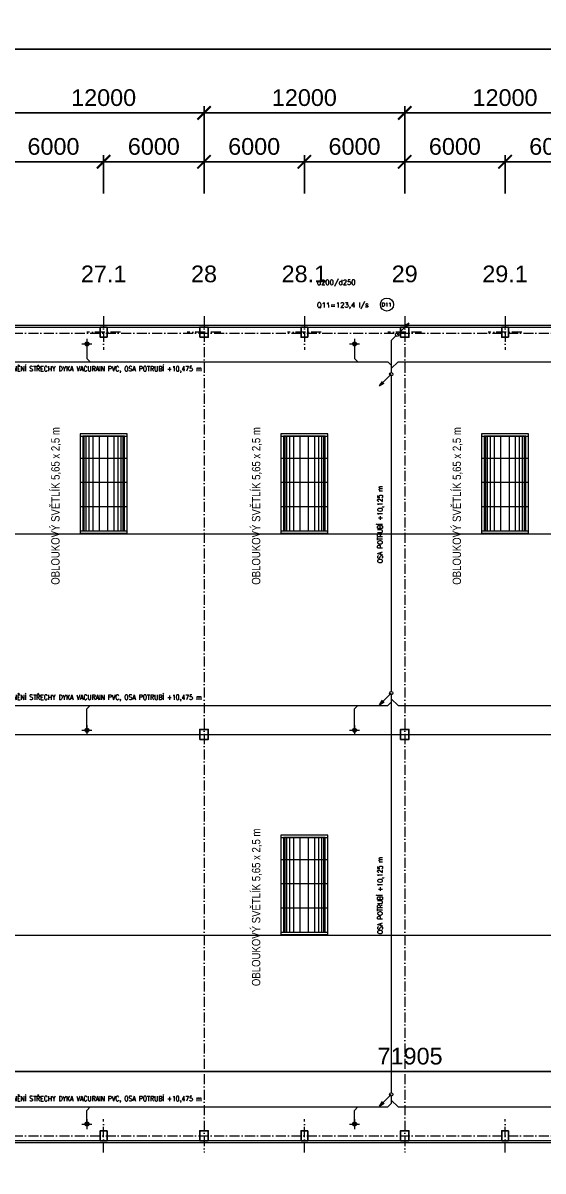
# Model space of a CAD drawing. Header units: millimetres. Extents: x 325046 to 1268204, y 1875583 to 2761998.
# Drawn here: x 1019254 to 1050350, y 1954128 to 2022778 of the extents above; entities that cross this region are included whole.
import ezdxf
from ezdxf.enums import TextEntityAlignment as Align

# ---------------------------------------------------------------- set-up
doc = ezdxf.new("R2010")
doc.units = ezdxf.units.MM
doc.header["$LTSCALE"] = 100
doc.header["$PDMODE"] = 65
for name, pattern in [('ACAD_ISO10W100', [18.5, 12, -3, 0.5, -3]), ('SO02_F11anp01$0${ Leader Line}', [0]), ('ČÁRKOVANÁ', [19.05, 12.7, -6.35])]:
    doc.linetypes.add(name, pattern=pattern)
for name, color, linetype, lineweight in [('A_KCE.tence', 7, 'Continuous', 13), ('Objekty - osy', 5, 'ACAD_ISO10W100', 20), ('OBVODOVÝ PLÁŠŤ', 2, 'Continuous', 9), ('TENKÉ', 9, 'Continuous', 9)]:
    doc.layers.add(name, color=color, linetype=linetype, lineweight=lineweight)
for name, color, linetype, lineweight, true_color in [('Korabek-text', 7, 'Continuous', 0, 0x7a7a7a), ('Korabek-trasy', 7, 'Continuous', 30, 0x7478c3), ('Korabek-vpuste', 7, 'Continuous', 30, 0x6f7ceb)]:
    doc.layers.add(name, color=color, linetype=linetype, lineweight=lineweight, true_color=true_color)
for name, color, linetype in [('Kóty osové', 5, 'Continuous'), ('POPIS', 7, 'Continuous'), ('ŽB- SLOUPY', 3, 'Continuous')]:
    doc.layers.add(name, color=color, linetype=linetype)
doc.layers.add('Popis OS', color=7, linetype='Continuous', true_color=0xbd0a5d)
doc.styles.add('ARIAL NARROW', font='ARIALN.TTF')
doc.styles.add('ARIL-TENKÝ', font='arial.ttf')
doc.styles.add('ROMANS', font='romans.shx', dxfattribs={"width": 0.8})
doc.dimstyles.new('400', dxfattribs={"dimscale": 400, "dimtxt": 2.5, "dimasz": 2, "dimexe": 1, "dimexo": 12, "dimgap": 1, "dimtad": 1, "dimdec": 0, "dimzin": 0, "dimdsep": 46, "dimtxsty": 'ARIL-TENKÝ', "dimblk": 'ARCHTICK', "dimcen": 4, "dimdle": 1, "dimclrd": 256, "dimclre": 256, "dimclrt": 7, "dimadec": 0, "dimazin": 0, "dimtfac": 1, "dimtdec": 0, "dimtix": 1, "dimtofl": 0, "dimtmove": 0, "dimatfit": 0, "dimldrblk": 'OBLIQUE', "dimfxl": 1, "dimtolj": 1, "dimtzin": 0, "dimlwd": -1, "dimlwe": -1, "dimarcsym": 0})

# ---------------------------------------------------------------- blocks, each defined once
blk = doc.blocks.new('_ARCHTICK')
at = {"color": 0, "linetype": 'ByBlock', "const_width": 0.15}
blk.add_lwpolyline([(-0.5, -0.5), (0.5, 0.5)], dxfattribs=at)
blk = doc.blocks.new('*D1083')
at = {"layer": 'Defpoints', "color": 0, "transparency": 16777216}
for p in [(1048079, 2014479), (1048079, 2007777), (1054079, 2007777)]:
    blk.add_point(p, dxfattribs=at)
at = {"layer": 'Kóty osové', "transparency": 16777216}
for p, q in [((1054479, 2014479), (1047679, 2014479)), ((1048079, 2012577), (1048079, 2014879)), ((1054079, 2012577), (1054079, 2014879))]:
    blk.add_line(p, q, dxfattribs=at)
at = {"layer": 'Kóty osové', "transparency": 16777216, "xscale": 800, "yscale": 800, "zscale": 800, "rotation": 180}
blk.add_blockref('_ARCHTICK', (1048079, 2014479), dxfattribs=at)
at = {"layer": 'Kóty osové', "transparency": 16777216, "xscale": 800, "yscale": 800, "zscale": 800}
blk.add_blockref('_ARCHTICK', (1054079, 2014479), dxfattribs=at)
at = {"layer": 'Kóty osové', "color": 7, "transparency": 16777216, "insert": (1051079, 2015389), "char_height": 1000, "attachment_point": 5, "style": 'ARIL-TENKÝ'}
blk.add_mtext('\\A1;6000', dxfattribs=at)
blk = doc.blocks.new('_Oblique')
at = {"color": 0, "lineweight": -2}
blk.add_line((-0.5, -0.5), (0.5, 0.5), dxfattribs=at)
blk = doc.blocks.new('*D1084')
at = {"layer": 'Defpoints', "color": 0, "transparency": 16777216}
for p in [(1042079, 2014479), (1042079, 2007777), (1048079, 2007777)]:
    blk.add_point(p, dxfattribs=at)
at = {"layer": 'Kóty osové', "transparency": 16777216}
for p, q in [((1048479, 2014479), (1041679, 2014479)), ((1042079, 2012577), (1042079, 2014879)), ((1048079, 2012577), (1048079, 2014879))]:
    blk.add_line(p, q, dxfattribs=at)
at = {"layer": 'Kóty osové', "transparency": 16777216, "xscale": 800, "yscale": 800, "zscale": 800, "rotation": 180}
blk.add_blockref('_ARCHTICK', (1042079, 2014479), dxfattribs=at)
at = {"layer": 'Kóty osové', "transparency": 16777216, "xscale": 800, "yscale": 800, "zscale": 800}
blk.add_blockref('_ARCHTICK', (1048079, 2014479), dxfattribs=at)
at = {"layer": 'Kóty osové', "color": 7, "transparency": 16777216, "insert": (1045079, 2015389), "char_height": 1000, "attachment_point": 5, "style": 'ARIL-TENKÝ'}
blk.add_mtext('\\A1;6000', dxfattribs=at)
blk = doc.blocks.new('*D1085')
at = {"layer": 'Defpoints', "color": 0, "transparency": 16777216}
for p in [(1036079, 2014479), (1036079, 2007777), (1042079, 2007777)]:
    blk.add_point(p, dxfattribs=at)
at = {"layer": 'Kóty osové', "transparency": 16777216}
for p, q in [((1042479, 2014479), (1035679, 2014479)), ((1036079, 2012577), (1036079, 2014879)), ((1042079, 2012577), (1042079, 2014879))]:
    blk.add_line(p, q, dxfattribs=at)
at = {"layer": 'Kóty osové', "transparency": 16777216, "xscale": 800, "yscale": 800, "zscale": 800, "rotation": 180}
blk.add_blockref('_ARCHTICK', (1036079, 2014479), dxfattribs=at)
at = {"layer": 'Kóty osové', "transparency": 16777216, "xscale": 800, "yscale": 800, "zscale": 800}
blk.add_blockref('_ARCHTICK', (1042079, 2014479), dxfattribs=at)
at = {"layer": 'Kóty osové', "color": 7, "transparency": 16777216, "insert": (1039079, 2015389), "char_height": 1000, "attachment_point": 5, "style": 'ARIL-TENKÝ'}
blk.add_mtext('\\A1;6000', dxfattribs=at)
blk = doc.blocks.new('*D1086')
at = {"layer": 'Defpoints', "color": 0, "transparency": 16777216}
for p in [(1030079, 2014479), (1030079, 2007777), (1036079, 2007777)]:
    blk.add_point(p, dxfattribs=at)
at = {"layer": 'Kóty osové', "transparency": 16777216}
for p, q in [((1036479, 2014479), (1029679, 2014479)), ((1030079, 2012577), (1030079, 2014879)), ((1036079, 2012577), (1036079, 2014879))]:
    blk.add_line(p, q, dxfattribs=at)
at = {"layer": 'Kóty osové', "transparency": 16777216, "xscale": 800, "yscale": 800, "zscale": 800, "rotation": 180}
blk.add_blockref('_ARCHTICK', (1030079, 2014479), dxfattribs=at)
at = {"layer": 'Kóty osové', "transparency": 16777216, "xscale": 800, "yscale": 800, "zscale": 800}
blk.add_blockref('_ARCHTICK', (1036079, 2014479), dxfattribs=at)
at = {"layer": 'Kóty osové', "color": 7, "transparency": 16777216, "insert": (1033079, 2015389), "char_height": 1000, "attachment_point": 5, "style": 'ARIL-TENKÝ'}
blk.add_mtext('\\A1;6000', dxfattribs=at)
blk = doc.blocks.new('*D1087')
at = {"layer": 'Defpoints', "color": 0, "transparency": 16777216}
for p in [(1024079, 2014479), (1024079, 2007777), (1030079, 2007777)]:
    blk.add_point(p, dxfattribs=at)
at = {"layer": 'Kóty osové', "transparency": 16777216}
for p, q in [((1030479, 2014479), (1023679, 2014479)), ((1024079, 2012577), (1024079, 2014879)), ((1030079, 2012577), (1030079, 2014879))]:
    blk.add_line(p, q, dxfattribs=at)
at = {"layer": 'Kóty osové', "transparency": 16777216, "xscale": 800, "yscale": 800, "zscale": 800, "rotation": 180}
blk.add_blockref('_ARCHTICK', (1024079, 2014479), dxfattribs=at)
at = {"layer": 'Kóty osové', "transparency": 16777216, "xscale": 800, "yscale": 800, "zscale": 800}
blk.add_blockref('_ARCHTICK', (1030079, 2014479), dxfattribs=at)
at = {"layer": 'Kóty osové', "color": 7, "transparency": 16777216, "insert": (1027079, 2015389), "char_height": 1000, "attachment_point": 5, "style": 'ARIL-TENKÝ'}
blk.add_mtext('\\A1;6000', dxfattribs=at)
blk = doc.blocks.new('*D1088')
at = {"layer": 'Defpoints', "color": 0, "transparency": 16777216}
for p in [(1018079, 2014479), (1018079, 2007777), (1024079, 2007777)]:
    blk.add_point(p, dxfattribs=at)
at = {"layer": 'Kóty osové', "transparency": 16777216}
for p, q in [((1024479, 2014479), (1017679, 2014479)), ((1018079, 2012577), (1018079, 2014879)), ((1024079, 2012577), (1024079, 2014879))]:
    blk.add_line(p, q, dxfattribs=at)
at = {"layer": 'Kóty osové', "transparency": 16777216, "xscale": 800, "yscale": 800, "zscale": 800, "rotation": 180}
blk.add_blockref('_ARCHTICK', (1018079, 2014479), dxfattribs=at)
at = {"layer": 'Kóty osové', "transparency": 16777216, "xscale": 800, "yscale": 800, "zscale": 800}
blk.add_blockref('_ARCHTICK', (1024079, 2014479), dxfattribs=at)
at = {"layer": 'Kóty osové', "color": 7, "transparency": 16777216, "insert": (1021079, 2015389), "char_height": 1000, "attachment_point": 5, "style": 'ARIL-TENKÝ'}
blk.add_mtext('\\A1;6000', dxfattribs=at)
blk = doc.blocks.new('*D1128')
at = {"layer": 'Defpoints', "color": 0, "transparency": 16777216}
for p in [(1018079, 2017397), (1030079, 2012577), (1018079, 2007897)]:
    blk.add_point(p, dxfattribs=at)
at = {"layer": 'Kóty osové', "transparency": 16777216}
for p, q in [((1018079, 2012697), (1018079, 2017797)), ((1030079, 2017377), (1030079, 2017797)), ((1030479, 2017397), (1017679, 2017397))]:
    blk.add_line(p, q, dxfattribs=at)
at = {"layer": 'Kóty osové', "transparency": 16777216, "xscale": 800, "yscale": 800, "zscale": 800, "rotation": 180}
blk.add_blockref('_ARCHTICK', (1018079, 2017397), dxfattribs=at)
at = {"layer": 'Kóty osové', "transparency": 16777216, "xscale": 800, "yscale": 800, "zscale": 800}
blk.add_blockref('_ARCHTICK', (1030079, 2017397), dxfattribs=at)
at = {"layer": 'Kóty osové', "color": 7, "transparency": 16777216, "insert": (1024079, 2018308), "char_height": 1000, "attachment_point": 5, "style": 'ARIL-TENKÝ'}
blk.add_mtext('\\A1;12000', dxfattribs=at)
blk = doc.blocks.new('*D1129')
at = {"layer": 'Defpoints', "color": 0, "transparency": 16777216}
for p in [(1030079, 2017397), (1042079, 2012577), (1030079, 2007897)]:
    blk.add_point(p, dxfattribs=at)
at = {"layer": 'Kóty osové', "transparency": 16777216}
for p, q in [((1030079, 2012697), (1030079, 2017797)), ((1042079, 2017377), (1042079, 2017797)), ((1042479, 2017397), (1029679, 2017397))]:
    blk.add_line(p, q, dxfattribs=at)
at = {"layer": 'Kóty osové', "transparency": 16777216, "xscale": 800, "yscale": 800, "zscale": 800, "rotation": 180}
blk.add_blockref('_ARCHTICK', (1030079, 2017397), dxfattribs=at)
at = {"layer": 'Kóty osové', "transparency": 16777216, "xscale": 800, "yscale": 800, "zscale": 800}
blk.add_blockref('_ARCHTICK', (1042079, 2017397), dxfattribs=at)
at = {"layer": 'Kóty osové', "color": 7, "transparency": 16777216, "insert": (1036079, 2018308), "char_height": 1000, "attachment_point": 5, "style": 'ARIL-TENKÝ'}
blk.add_mtext('\\A1;12000', dxfattribs=at)
blk = doc.blocks.new('*D1130')
at = {"layer": 'Defpoints', "color": 0, "transparency": 16777216}
for p in [(1042079, 2017397), (1054079, 2012577), (1042079, 2007897)]:
    blk.add_point(p, dxfattribs=at)
at = {"layer": 'Kóty osové', "transparency": 16777216}
for p, q in [((1042079, 2012697), (1042079, 2017797)), ((1054079, 2017377), (1054079, 2017797)), ((1054479, 2017397), (1041679, 2017397))]:
    blk.add_line(p, q, dxfattribs=at)
at = {"layer": 'Kóty osové', "transparency": 16777216, "xscale": 800, "yscale": 800, "zscale": 800, "rotation": 180}
blk.add_blockref('_ARCHTICK', (1042079, 2017397), dxfattribs=at)
at = {"layer": 'Kóty osové', "transparency": 16777216, "xscale": 800, "yscale": 800, "zscale": 800}
blk.add_blockref('_ARCHTICK', (1054079, 2017397), dxfattribs=at)
at = {"layer": 'Kóty osové', "color": 7, "transparency": 16777216, "insert": (1048079, 2018308), "char_height": 1000, "attachment_point": 5, "style": 'ARIL-TENKÝ'}
blk.add_mtext('\\A1;12000', dxfattribs=at)
blk = doc.blocks.new('*D1141')
at = {"layer": 'Defpoints', "color": 0, "transparency": 16777216}
for p in [(1006449, 1960083), (1006449, 1956538), (1078354, 1955938)]:
    blk.add_point(p, dxfattribs=at)
at = {"layer": 'Kóty osové', "transparency": 16777216}
for p, q in [((1006449, 1961338), (1006449, 1960483)), ((1078354, 1960738), (1078354, 1960483)), ((1078754, 1960083), (1006049, 1960083))]:
    blk.add_line(p, q, dxfattribs=at)
at = {"layer": 'Kóty osové', "transparency": 16777216, "xscale": 800, "yscale": 800, "zscale": 800, "rotation": 180}
blk.add_blockref('_ARCHTICK', (1006449, 1960083), dxfattribs=at)
at = {"layer": 'Kóty osové', "transparency": 16777216, "xscale": 800, "yscale": 800, "zscale": 800}
blk.add_blockref('_ARCHTICK', (1078354, 1960083), dxfattribs=at)
at = {"layer": 'Kóty osové', "color": 7, "transparency": 16777216, "insert": (1042401, 1960993), "char_height": 1000, "attachment_point": 5, "style": 'ARIL-TENKÝ'}
blk.add_mtext('\\A1;71905', dxfattribs=at)
blk = doc.blocks.new('A$C73023567')
at = {"layer": 'Korabek-text', "lineweight": 13}
blk.add_circle((335214.2, 126546.4), 392.2, dxfattribs=at)
at = {"layer": 'Korabek-trasy', "lineweight": 13}
for p, q in [((335825, 124745.6), (336522.3, 125442.9)), ((336522.3, 125442.9), (336247.7, 125272.2)), ((336522.3, 125442.9), (336351.6, 125168.3)), ((335754.3, 124674.8), (335475, 124395.6)), ((335475, 124395.6), (335475, 122475.6)), ((317275, 124195.6), (317275, 123325.9)), ((333275, 124195.6), (333275, 123325.9)), ((301475.3, 123125.6), (335274.7, 123125.6)), ((317475.3, 123125.6), (317275, 123325.9)), ((333475.3, 123125.6), (333275, 123325.9)), ((335475, 122925.2), (335274.7, 123125.6)), ((335475, 122724.9), (335875.7, 123125.6)), ((335875.7, 123125.6), (365074.7, 123125.6)), ((335475, 122375.6), (334777.7, 121678.2)), ((335475, 122275.6), (335475, 103415.6)), ((334777.7, 121678.2), (334948.4, 121952.8)), ((334777.7, 121678.2), (335052.3, 121848.9)), ((335475, 103315.6), (334777.7, 102618.2)), ((335475, 103215.6), (335475, 79415.6)), ((301475.3, 102565.6), (335274.7, 102565.6)), ((317475.3, 102565.6), (317275, 102365.2)), ((317275, 101095.6), (317275, 102365.2)), ((333475.3, 102565.6), (333275, 102365.2)), ((333275, 101095.6), (333275, 102365.2)), ((334777.7, 102618.2), (334948.4, 102892.8)), ((334777.7, 102618.2), (335052.3, 102788.9)), ((335475, 102765.9), (335274.7, 102565.6)), ((335475, 102966.2), (335875.7, 102565.6)), ((335875.7, 102565.6), (365074.7, 102565.6)), ((335475, 79315.6), (334777.7, 78618.2)), ((335475, 79215.6), (335475, 78765.9)), ((335475, 78966.2), (335875.7, 78565.6)), ((301475.3, 78565.6), (335274.7, 78565.6)), ((317475.3, 78565.6), (317275, 78365.2)), ((317275, 77545.6), (317275, 78365.2)), ((333475.3, 78565.6), (333275, 78365.2)), ((333275, 77555.6), (333275, 78365.2)), ((334777.7, 78618.2), (334948.4, 78892.8)), ((334777.7, 78618.2), (335052.3, 78788.9)), ((335475, 78765.9), (335274.7, 78565.6)), ((335875.7, 78565.6), (365074.7, 78565.6))]:
    blk.add_line(p, q, dxfattribs=at)
for centre in [(335825, 124745.6), (335475, 122375.6), (335475, 103315.6), (335475, 79315.6)]:
    blk.add_circle(centre, 100, dxfattribs=at)
at = {"layer": 'Korabek-vpuste', "lineweight": 13}
for p, q in [((317275, 124495.6), (317275, 123895.6)), ((333275, 124495.6), (333275, 123895.6)), ((316975, 124195.6), (317575, 124195.6)), ((332975, 124195.6), (333575, 124195.6)), ((316975, 101095.6), (317575, 101095.6)), ((317275, 101395.6), (317275, 100795.6)), ((332975, 101095.6), (333575, 101095.6)), ((333275, 101395.6), (333275, 100795.6)), ((317275, 77845.6), (317275, 77245.6)), ((333275, 77845.6), (333275, 77245.6)), ((316975, 77545.6), (317575, 77545.6)), ((332975, 77545.6), (333575, 77545.6))]:
    blk.add_line(p, q, dxfattribs=at)
for centre, radius in [((317275, 124195.6), 120), ((317275, 124195.6), 90), ((333275, 124195.6), 120), ((333275, 124195.6), 90), ((317275, 124195.6), 60), ((333275, 124195.6), 60), ((317275, 101095.6), 120), ((317275, 101095.6), 90), ((317275, 101095.6), 60), ((333275, 101095.6), 120), ((333275, 101095.6), 90), ((333275, 101095.6), 60), ((317275, 77545.6), 120), ((317275, 77545.6), 90), ((317275, 77545.6), 60), ((333275, 77545.6), 120), ((333275, 77545.6), 90), ((333275, 77545.6), 60)]:
    blk.add_circle(centre, radius, dxfattribs=at)
at = {"layer": 'Korabek-text', "lineweight": 13, "style": 'ROMANS'}
for s, height, rotation, p in [('d200/d250', 300, 0.347404, (331027.1, 127870.2)), ('Q11=123,4 l/s', 300, 0.347404, (331027.1, 126514.1)), ('D11', 225, 359.652596, (334897.1, 126547.3))]:
    blk.add_text(s, height=height, rotation=rotation, dxfattribs=at).set_placement(p, align=Align.MIDDLE_LEFT)
at = {"layer": 'Korabek-text', "lineweight": 13, "char_height": 300, "width": 28411.347, "attachment_point": 7, "style": 'ROMANS'}
for s, insert, rotation in [('PODTLAKOVÉ ODVODNĚNÍ STŘECHY DYKA VACURAIN PVC, OSA POTRUBÍ +10,475 m', (309236.8, 122463.7), 0), ('OSA POTRUBÍ +10,125 m', (335048.2, 111087.4), 90), ('PODTLAKOVÉ ODVODNĚNÍ STŘECHY DYKA VACURAIN PVC, OSA POTRUBÍ +10,475 m', (309236.8, 102827), 0), ('OSA POTRUBÍ +10,125 m', (335048.2, 88901.8), 90), ('PODTLAKOVÉ ODVODNĚNÍ STŘECHY DYKA VACURAIN PVC, OSA POTRUBÍ +10,475 m', (309236.8, 78827), 0)]:
    blk.add_mtext(s, dxfattribs=dict(at, insert=insert, rotation=rotation))
blk = doc.blocks.new('A$C731641DB')
at = {"layer": 'TENKÉ'}
for p, q in [((0, 5800), (2800, 5800)), ((0, 4500), (2800, 4500)), ((0, 3050), (2800, 3050)), ((0, 1600), (2800, 1600)), ((0, 150), (2800, 150))]:
    blk.add_line(p, q, dxfattribs=at)
at = {"layer": 'TENKÉ', "color": 8}
for p, q in [((243, 150), (243, 5800)), ((353, 150), (353, 5800)), ((532, 150), (532, 5800)), ((767, 150), (767, 5800)), ((1143, 150), (1143, 5800)), ((1657, 150), (1657, 5800)), ((2033, 150), (2033, 5800)), ((2268, 150), (2268, 5800)), ((2447, 150), (2447, 5800)), ((2557, 150), (2557, 5800))]:
    blk.add_line(p, q, dxfattribs=at)
at = {"layer": 'TENKÉ'}
blk.add_lwpolyline([(0, 0), (2800, 0), (2800, 5950), (0, 5950)], close=True, dxfattribs=at)
at = {"layer": 'TENKÉ', "linetype": 'ČÁRKOVANÁ', "ltscale": 20}
blk.add_lwpolyline([(150, 150), (2650, 150), (2650, 5800), (150, 5800)], close=True, dxfattribs=at)
blk = doc.blocks.new('*D1570')
at = {"layer": 'Defpoints', "color": 0, "transparency": 16777216}
for p in [(705684, 2021211), (705684, 2004708), (1078474, 2004708)]:
    blk.add_point(p, dxfattribs=at)
at = {"layer": 'Kóty osové', "transparency": 16777216}
for p, q in [((1078874, 2021211), (705284, 2021211)), ((705684, 2009508), (705684, 2021611)), ((1078474, 2009508), (1078474, 2021611))]:
    blk.add_line(p, q, dxfattribs=at)
at = {"layer": 'Kóty osové', "transparency": 16777216, "xscale": 800, "yscale": 800, "zscale": 800, "rotation": 180}
blk.add_blockref('_ARCHTICK', (705684, 2021211), dxfattribs=at)
at = {"layer": 'Kóty osové', "transparency": 16777216, "xscale": 800, "yscale": 800, "zscale": 800}
blk.add_blockref('_ARCHTICK', (1078474, 2021211), dxfattribs=at)
at = {"layer": 'Kóty osové', "color": 7, "transparency": 16777216, "insert": (892079, 2022122), "char_height": 1000, "attachment_point": 5, "style": 'ARIL-TENKÝ'}
blk.add_mtext('\\A1;372790', dxfattribs=at)

msp = doc.modelspace()

# ---------------------------------------------------------------- linework, layer by layer
at = {"layer": 'A_KCE.tence'}
for p, q in [((705803.7, 1992237.8), (1078353.7, 1992237.8)), ((705803.7, 1968237.8), (1078353.7, 1968237.8))]:
    msp.add_line(p, q, dxfattribs=at)
at = {"layer": 'Objekty - osy', "ltscale": 0.5}
for points in [[(1024078.7, 2005237.8), (1024078.7, 2003237.8)], [(1030078.7, 2005237.8), (1030078.7, 1955237.8)], [(1036078.7, 2005237.8), (1036078.7, 2003237.8)], [(1042078.7, 2005237.8), (1042078.7, 1955237.8)], [(1048078.7, 2005237.8), (1048078.7, 2003237.8)], [(705078.7, 2004237.8), (1079078.7, 2004237.8)], [(1025078.7, 2004287.8), (1023078.7, 2004287.8)], [(1031078.7, 2004287.8), (1029078.7, 2004287.8)], [(1037078.7, 2004287.8), (1035078.7, 2004287.8)], [(1043078.7, 2004287.8), (1041078.7, 2004287.8)], [(1049078.7, 2004287.8), (1047078.7, 2004287.8)], [(705078.7, 1980237.8), (1079078.7, 1980237.8)], [(1024078.7, 1955237.8), (1024078.7, 1957237.8)], [(1036078.7, 1955237.8), (1036078.7, 1957237.8)], [(1048078.7, 1955237.8), (1048078.7, 1957237.8)], [(705078.7, 1956237.8), (1079078.7, 1956237.8)]]:
    msp.add_lwpolyline(points, dxfattribs=at)
at = {"layer": 'OBVODOVÝ PLÁŠŤ', "ltscale": 100}
msp.add_line((705803.7, 1980237.8), (1078353.7, 1980237.8), dxfattribs=at)
msp.add_lwpolyline([(1078473.7, 2004707.8), (1078473.7, 1955817.8), (1018473.7, 1955817.8), (1018473.7, 1883767.8), (705683.7, 1883767.8), (705683.7, 2004707.8)], close=True, dxfattribs=at)
msp.add_lwpolyline([(1078353.7, 2004587.8), (1078353.7, 2004587.8), (1078353.7, 1955937.8), (1018353.7, 1955937.8), (1018353.7, 1883887.8), (705803.7, 1883887.8), (705803.7, 2004587.8), (1078353.7, 2004587.8)], dxfattribs=at)
at = {"layer": 'ŽB- SLOUPY'}
for points in [[(1024278.7, 2003987.8), (1023878.7, 2003987.8), (1023878.7, 2004587.8), (1024278.7, 2004587.8)], [(1029828.7, 2003987.8), (1030328.7, 2003987.8), (1030328.7, 2004587.8), (1029828.7, 2004587.8)], [(1036278.7, 2003987.8), (1035878.7, 2003987.8), (1035878.7, 2004587.8), (1036278.7, 2004587.8)], [(1041828.7, 2003987.8), (1042328.7, 2003987.8), (1042328.7, 2004587.8), (1041828.7, 2004587.8)], [(1048278.7, 2003987.8), (1047878.7, 2003987.8), (1047878.7, 2004587.8), (1048278.7, 2004587.8)], [(1029828.7, 1979937.8), (1030328.7, 1979937.8), (1030328.7, 1980537.8), (1029828.7, 1980537.8)], [(1041828.7, 1979937.8), (1042328.7, 1979937.8), (1042328.7, 1980537.8), (1041828.7, 1980537.8)], [(1024278.7, 1956537.8), (1023878.7, 1956537.8), (1023878.7, 1955937.8), (1024278.7, 1955937.8)], [(1029828.7, 1955937.8), (1030328.7, 1955937.8), (1030328.7, 1956537.8), (1029828.7, 1956537.8)], [(1036278.7, 1956537.8), (1035878.7, 1956537.8), (1035878.7, 1955937.8), (1036278.7, 1955937.8)], [(1041828.7, 1955937.8), (1042328.7, 1955937.8), (1042328.7, 1956537.8), (1041828.7, 1956537.8)], [(1048278.7, 1956537.8), (1047878.7, 1956537.8), (1047878.7, 1955937.8), (1048278.7, 1955937.8)]]:
    msp.add_lwpolyline(points, close=True, dxfattribs=at)

# ---------------------------------------------------------------- block references
at = {"layer": 'Korabek-trasy', "linetype": 'SO02_F11anp01$0${ Leader Line}'}
msp.add_blockref('A$C73023567', (705803.7, 1879392.2), dxfattribs=at)
at = {"layer": 'TENKÉ', "linetype": 'ByBlock', "ltscale": 100}
for p in [(1022678.7, 1992262.8), (1034678.7, 1992262.8), (1046678.7, 1992262.8), (1034678.7, 1968262.8)]:
    msp.add_blockref('A$C731641DB', p, dxfattribs=at)

# ---------------------------------------------------------------- texts
at = {"layer": 'POPIS', "linetype": 'ByBlock', "lineweight": 18, "char_height": 500, "width": 9505.374, "attachment_point": 9, "rotation": 90, "style": 'ARIAL NARROW'}
for insert in [(1021537.6, 1998608), (1033537.6, 1998608), (1045537.6, 1998608), (1033537.6, 1974608)]:
    msp.add_mtext('OBLOUKOVÝ SVĚTLÍK 5,65 x 2,5 m', dxfattribs=dict(at, insert=insert))
at = {"layer": 'Popis OS', "linetype": 'ByBlock', "style": 'ARIL-TENKÝ'}
for s, p in [('27.1', (1024078.7, 2007772.8)), ('28', (1030078.7, 2007772.8)), ('28.1', (1036078.7, 2007772.8)), ('29', (1042078.7, 2007772.8)), ('29.1', (1048078.7, 2007772.8))]:
    msp.add_text(s, height=1000, dxfattribs=at).set_placement(p, align=Align.MIDDLE_CENTER)

# ---------------------------------------------------------------- dimensions: what is measured, and where the dimension line sits
at = {"layer": 'Kóty osové'}
for base, p1, p2, picture, middle in [((705683.7, 2021210.9), (1078473.7, 2004707.8), (705683.7, 2004707.8), '*D1570', (892078.7, 2022121.8)), ((1018078.7, 2017397.4), (1030078.7, 2012576.6), (1018078.7, 2007896.6), '*D1128', (1024078.7, 2018308)), ((1030078.7, 2017397.4), (1042078.7, 2012576.6), (1030078.7, 2007896.6), '*D1129', (1036078.7, 2018308)), ((1042078.7, 2017397.4), (1054078.7, 2012576.6), (1042078.7, 2007896.6), '*D1130', (1048078.7, 2018308)), ((1018078.7, 2014478.7), (1024078.7, 2007776.6), (1018078.7, 2007776.6), '*D1088', (1021078.7, 2015389.2)), ((1024078.7, 2014478.7), (1030078.7, 2007776.6), (1024078.7, 2007776.6), '*D1087', (1027078.7, 2015389.2)), ((1030078.7, 2014478.7), (1036078.7, 2007776.6), (1030078.7, 2007776.6), '*D1086', (1033078.7, 2015389.2)), ((1036078.7, 2014478.7), (1042078.7, 2007776.6), (1036078.7, 2007776.6), '*D1085', (1039078.7, 2015389.2)), ((1042078.7, 2014478.7), (1048078.7, 2007776.6), (1042078.7, 2007776.6), '*D1084', (1045078.7, 2015389.2)), ((1048078.7, 2014478.7), (1054078.7, 2007776.6), (1048078.7, 2007776.6), '*D1083', (1051078.7, 2015389.2))]:
    dim = msp.add_linear_dim(base=base, p1=p1, p2=p2, dimstyle='400', override={"dimtmove": 1}, dxfattribs=at)
    dim.commit()
    dim.dimension.update_dxf_attribs({"geometry": picture, "text_midpoint": middle})
dim = msp.add_linear_dim(base=(1006448.7, 1960082.6), p1=(1078353.7, 1955937.8), p2=(1006448.7, 1956537.8), dimstyle='400', dxfattribs=at)
dim.commit()
dim.dimension.update_dxf_attribs({"geometry": '*D1141', "text_midpoint": (1042401.2, 1960993.2)})

doc.saveas('drawing.dxf')
